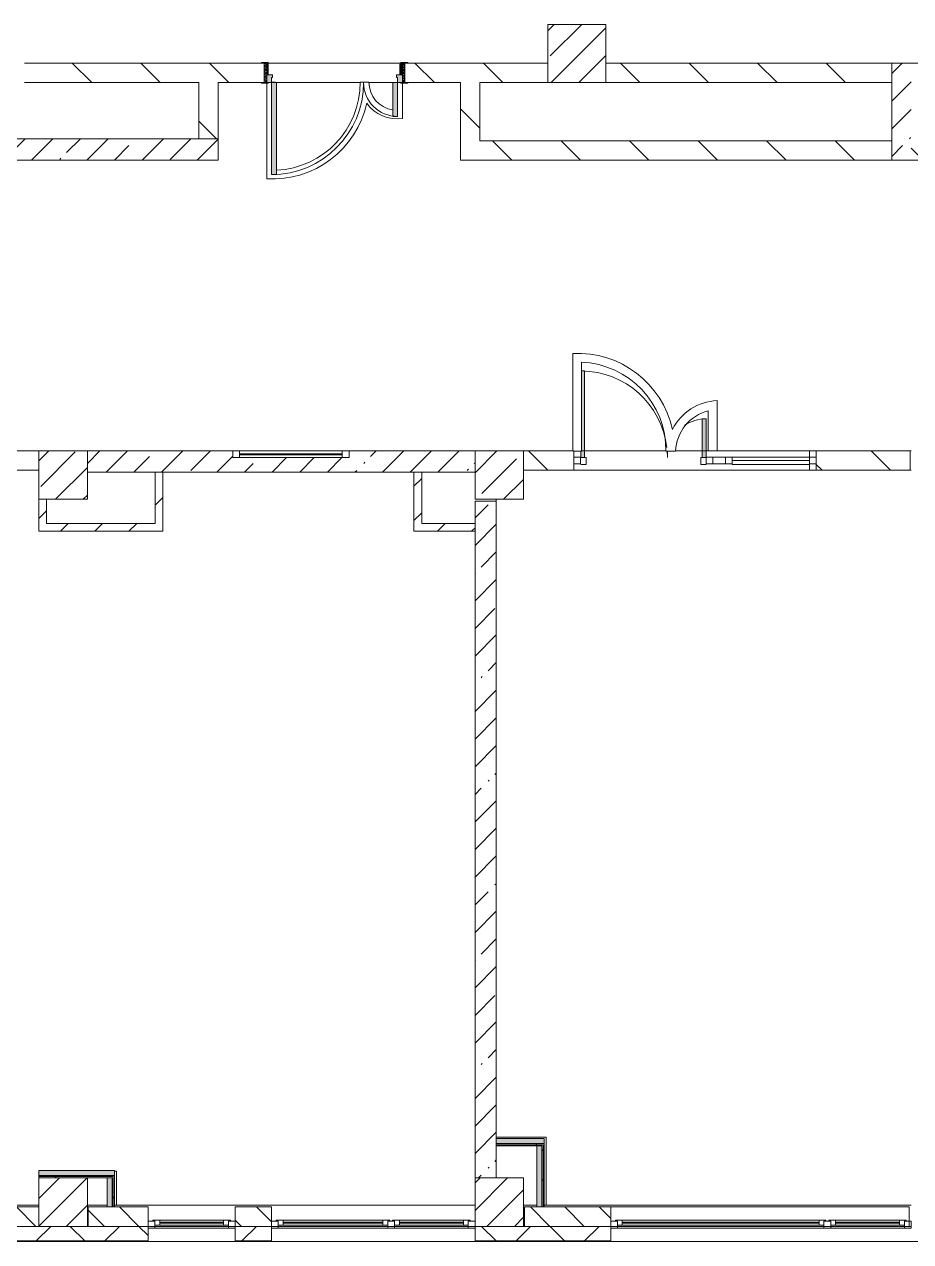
# Model space of a CAD drawing. Header units: millimetres. Extents: x 81633 to 280618, y -8553 to 29000.
# Drawn here: x 188262 to 197407, y -258 to 12300 of the extents above; entities that cross this region are included whole.
import ezdxf

# ---------------------------------------------------------------- set-up
doc = ezdxf.new("R2010")
doc.units = ezdxf.units.MM
for name, color, linetype, lineweight, true_color in [('A-DETL-GENF-6', 7, 'Continuous', 5, 0xaaaaaa), ('A-DOOR-4', 7, 'Continuous', 5, 0xe2e2e2), ('A-DOOR-5', 7, 'Continuous', 5, 0xaaaaaa), ('A-DOOR-FRAM-2', 7, 'Continuous', 5, 0xe2e2e2), ('A-DOOR-FRAM-4', 7, 'Continuous', 5, 0xaaaaaa), ('A-FLOR-2', 7, 'Continuous', 5, 0xaaaaaa), ('I-WALL-3', 7, 'Continuous', 5, 0xe7e7e7), ('I-WALL-4', 7, 'Continuous', 9, 0xe7e7e7)]:
    doc.layers.add(name, color=color, linetype=linetype, lineweight=lineweight, true_color=true_color)
for name, color, linetype, lineweight in [('A-GLAZ-3', 7, 'Continuous', 5), ('A-GLAZ-CURT-2', 7, 'Continuous', 5), ('A-GLAZ-CWMG-2', 7, 'Continuous', 5), ('A-WALL', 7, 'Continuous', 9), ('A-WALL-2', 7, 'Continuous', 5), ('I-WALL-5', 7, 'Continuous', 5), ('S-COLS-2', 7, 'Continuous', 5)]:
    doc.layers.add(name, color=color, linetype=linetype, lineweight=lineweight)
pattern_1 = [(45, (145501.93, 0), (-176.7767, 176.7767), [])]
pattern_2 = [(135, (145501.93, 0), (-353.5534, -353.5534), [])]
pattern_3 = [(45, (145501.93, 0), (-285.123, 285.123), []), (45, (145787.05, 0), (-285.123, 285.123), [504.031, -100.806, 16.764, -84.042])]
pattern_4 = [(135, (145501.93, 0), (-176.7767, -176.7767), [])]
pattern_5 = [(45, (145501.9, 0), (-530.33, 530.33), []), (135, (145501.9, 0), (-530.33, -530.33), [])]

# ---------------------------------------------------------------- blocks, each defined once
blk = doc.blocks.new('BSC_Колонна _Прямоугольная - 500х500-V88-2_3_3_птичка')
at = {"layer": 'S-COLS-2'}
h = blk.add_hatch(dxfattribs=at)
h.set_pattern_fill('FP_63', color=256, style=0, pattern_type=2)
h.set_pattern_definition([(45, (-43160, -7650), (-285.123, 285.123), []), (45, (-42874.88, -7650), (-285.123, 285.123), [504.031, -100.806, 16.764, -84.042])])
h.paths.add_polyline_path([(-250, -250), (250, -250), (250, 250), (-250, 250)])
for p, q in [((250, 250), (-250, 250)), ((-250, 250), (-250, -250)), ((250, -250), (250, 250)), ((-250, -250), (250, -250))]:
    blk.add_line(p, q, dxfattribs=at)
blk = doc.blocks.new('BSC_Колонна _Прямоугольная - 500х500-V89-2_3_3_птичка')
at = {"layer": 'S-COLS-2'}
h = blk.add_hatch(dxfattribs=at)
h.set_pattern_fill('FP_64', color=256, style=0, pattern_type=2)
h.set_pattern_definition([(45, (-47660, -7650), (-285.123, 285.123), []), (45, (-47374.88, -7650), (-285.123, 285.123), [504.031, -100.806, 16.764, -84.042])])
h.paths.add_polyline_path([(-250, -250), (250, -250), (250, 250), (-250, 250)])
for p, q in [((250, 250), (-250, 250)), ((-250, 250), (-250, -250)), ((250, -250), (250, 250)), ((-250, -250), (250, -250))]:
    blk.add_line(p, q, dxfattribs=at)
blk = doc.blocks.new('BSC_Колонна _Прямоугольная - 500х500-V95-2_3_3_птичка')
at = {"layer": 'S-COLS-2'}
h = blk.add_hatch(dxfattribs=at)
h.set_pattern_fill('FP_70', color=256, style=0, pattern_type=2)
h.set_pattern_definition([(45, (-43160, -150), (-285.123, 285.123), []), (45, (-42874.88, -150), (-285.123, 285.123), [504.031, -100.806, 16.764, -84.042])])
h.paths.add_polyline_path([(-250, -250), (250, -250), (250, 250), (-250, 250), (-250, 170)])
for p, q in [((250, 250), (-250, 250)), ((-250, 250), (-250, -250)), ((250, -250), (250, 250)), ((-250, -250), (250, -250))]:
    blk.add_line(p, q, dxfattribs=at)
blk = doc.blocks.new('BSC_Колонна _Прямоугольная - 500х500-V96-2_3_3_птичка')
at = {"layer": 'S-COLS-2'}
h = blk.add_hatch(dxfattribs=at)
h.set_pattern_fill('FP_71', color=256, style=0, pattern_type=2)
h.set_pattern_definition([(45, (-47660, -150), (-285.123, 285.123), []), (45, (-47374.88, -150), (-285.123, 285.123), [504.031, -100.806, 16.764, -84.042])])
h.paths.add_polyline_path([(-250, -250), (250, -250), (250, 250), (-250, 250), (-250, 170)])
for p, q in [((250, 250), (-250, 250)), ((-250, 250), (-250, -250)), ((250, -250), (250, 250)), ((-250, -250), (250, -250))]:
    blk.add_line(p, q, dxfattribs=at)
blk = doc.blocks.new('120_Окно_СКБ_2Ст - 120_Окно_СКБ_2Ст 3100х2500 _мал_ створка слева-2_-V129-2_3_3_птичка')
at = {"layer": 'A-GLAZ-3'}
for p, q in [((-1550, -127), (-1550, -57)), ((-1550, -57), (-1480, -57)), ((1550, -57), (-1550, -57)), ((-1480, -57), (-1480, -127)), ((-720, -87), (-1480, -87)), ((-1480, -87), (-1480, -127)), ((-1430, -137), (-1430, -87)), ((-1430, -107), (-770, -107)), ((-770, -117), (-1430, -117)), ((-770, -137), (-770, -87)), ((-720, -127), (-720, -57)), ((-720, -57), (-650, -57)), ((-720, -127), (-720, -87)), ((-650, -57), (-650, -127)), ((1480, -87), (-650, -87)), ((-650, -87), (-650, -127)), ((-600, -137), (-600, -87)), ((-600, -107), (1430, -107)), ((1430, -117), (-600, -117)), ((1430, -137), (1430, -87)), ((1480, -127), (1480, -57)), ((1480, -57), (1550, -57)), ((1480, -127), (1480, -87)), ((1550, -57), (1550, -127)), ((-1480, -127), (-1550, -127)), ((-1550, -127), (-1500, -127)), ((-1480, -127), (-1500, -127)), ((-1500, -127), (-1500, -137)), ((-1500, -137), (-700, -137)), ((-700, -137), (-1500, -137)), ((-650, -127), (-720, -127)), ((-700, -127), (-720, -127)), ((-700, -127), (-670, -127)), ((-700, -137), (-700, -127)), ((-650, -127), (-670, -127)), ((-670, -127), (-670, -137)), ((-670, -137), (1500, -137)), ((1500, -137), (-670, -137)), ((1550, -127), (1480, -127)), ((1500, -127), (1480, -127)), ((1500, -127), (1550, -127)), ((1500, -137), (1500, -127))]:
    blk.add_line(p, q, dxfattribs=at)
blk = doc.blocks.new('120_Окно_СКБ_2Ст - 120_Окно_СКБ_2Ст 2100х2500 _мал створка СЛЕВА_-V131-2_3_3_птичка')
at = {"layer": 'A-GLAZ-3'}
for p, q in [((-1050, -127), (-1050, -57)), ((-1050, -57), (-980, -57)), ((1050, -57), (-1050, -57)), ((-980, -57), (-980, -127)), ((-220, -87), (-980, -87)), ((-980, -87), (-980, -127)), ((-930, -137), (-930, -87)), ((-930, -107), (-270, -107)), ((-270, -117), (-930, -117)), ((-270, -137), (-270, -87)), ((-220, -127), (-220, -57)), ((-220, -57), (-150, -57)), ((-220, -127), (-220, -87)), ((-150, -57), (-150, -127)), ((980, -87), (-150, -87)), ((-150, -87), (-150, -127)), ((-100, -137), (-100, -87)), ((-100, -107), (930, -107)), ((930, -117), (-100, -117)), ((930, -137), (930, -87)), ((980, -127), (980, -57)), ((980, -57), (1050, -57)), ((980, -127), (980, -87)), ((1050, -57), (1050, -127)), ((-980, -127), (-1050, -127)), ((-1050, -127), (-1000, -127)), ((-980, -127), (-1000, -127)), ((-1000, -127), (-1000, -137)), ((-1000, -137), (-200, -137)), ((-200, -137), (-1000, -137)), ((-150, -127), (-220, -127)), ((-200, -127), (-220, -127)), ((-200, -127), (-170, -127)), ((-200, -137), (-200, -127)), ((-150, -127), (-170, -127)), ((-170, -127), (-170, -137)), ((-170, -137), (1000, -137)), ((1000, -137), (-170, -137)), ((1050, -127), (980, -127)), ((1000, -127), (980, -127)), ((1000, -127), (1050, -127)), ((1000, -137), (1000, -127))]:
    blk.add_line(p, q, dxfattribs=at)
blk = doc.blocks.new('110_Дверь_СКБ_2Ст - Д-6_л__ ДОО_Дв_1450x2100h_Дверь из раздевальной в коридор-V112-2_3_3_птичка')
at = {"layer": 'A-DOOR-4'}
for points in [[(662.5, 100), (662.5, 1050), (612.5, 1050), (612.5, 100)], [(-587.5, 100), (-587.5, 450), (-637.5, 450), (-637.5, 100)]]:
    blk.add_hatch(color=256, dxfattribs=at).paths.add_polyline_path(points)
h = blk.add_hatch(color=256, dxfattribs=at)
h.paths.add_polyline_path([(712.5, 100), (662.5, 100), (662.5, 50), (652.5, 50), (652.5, 20), (712.5, 20)])
h.paths.add_polyline_path([(-627.5, 20), (-627.5, 50), (-637.5, 50), (-637.5, 100), (-687.5, 100), (-687.5, 20)])
at = {"layer": 'A-DOOR-5'}
h = blk.add_hatch(dxfattribs=at)
h.set_pattern_fill('FP_17', color=256, style=0, pattern_type=2)
h.set_pattern_definition([(135, (1576.41, 164.685), (-14.14214, -14.14214), []), (225, (1576.41, 164.685), (14.14214, -14.14214), [])])
h.paths.add_polyline_path([(737.5, 100), (712.5, 100), (712.5, -100), (737.5, -100), (737.5, -24.8)])
at = {"layer": 'A-DOOR-FRAM-2'}
for points in [[(-672.5, 100), (-672.5, 108), (-742.5, 108), (-742.5, 100)], [(-672.5, 20), (-687.5, 20), (-687.5, -100), (-672.5, -100), (-672.5, -24.8)], [(767.5, 100), (767.5, 108), (697.5, 108), (697.5, 100)], [(712.5, 20), (697.5, 20), (697.5, -100), (712.5, -100), (712.5, -24.8)], [(-672.5, -100), (-742.5, -100), (-742.5, -108), (-672.5, -108)], [(767.5, -108), (767.5, -100), (697.5, -100), (697.5, -108)]]:
    blk.add_hatch(color=256, dxfattribs=at).paths.add_polyline_path(points)
at = {"layer": 'A-DOOR-FRAM-4'}
h = blk.add_hatch(dxfattribs=at)
h.set_pattern_fill('FP_18', color=256, style=0, pattern_type=2)
h.set_pattern_definition([(45, (-546.384, 164.685), (-14.1421, 14.1421), []), (135, (-546.384, 164.685), (-14.1421, -14.1421), [])])
h.paths.add_polyline_path([(-687.5, -24.8), (-687.5, 100), (-712.5, 100), (-712.5, -100), (-687.5, -100)])
at = {"layer": 'A-DOOR-5'}
for p, q in [((662.5, 1050), (612.5, 1050)), ((612.5, 1050), (612.5, 100)), ((662.5, 100), (662.5, 1050)), ((-637.5, 450), (-637.5, 100)), ((-587.5, 450), (-637.5, 450)), ((-587.5, 100), (-587.5, 450)), ((-637.5, 100), (-587.5, 100)), ((612.5, 100), (662.5, 100))]:
    blk.add_line(p, q, dxfattribs=at)
for centre, radius, start, end in [((662.5, 100), 950, 90, 180), ((-637.5, 100), 350, 360, 90)]:
    blk.add_arc(centre, radius, start, end, dxfattribs=at)
at = {"layer": 'A-DOOR-FRAM-4'}
for p, q in [((-672.5, 108), (-742.5, 108)), ((-742.5, 108), (-742.5, 100)), ((-742.5, 100), (-672.5, 100)), ((-687.5, 100), (-712.5, 100)), ((-712.5, 100), (-712.5, -100)), ((-637.5, 100), (-687.5, 100)), ((-687.5, 100), (-687.5, 20)), ((-687.5, -100), (-687.5, 100)), ((-687.5, 20), (-627.5, 20)), ((-672.5, 20), (-687.5, 20)), ((-687.5, 20), (-687.5, -100)), ((-672.5, 100), (-672.5, 108)), ((-672.5, -100), (-672.5, 20)), ((-637.5, 50), (-637.5, 100)), ((-627.5, 50), (-637.5, 50)), ((-627.5, 20), (-627.5, 50)), ((662.5, 50), (652.5, 50)), ((652.5, 50), (652.5, 20)), ((652.5, 20), (712.5, 20)), ((662.5, 100), (662.5, 50)), ((712.5, 100), (662.5, 100)), ((767.5, 108), (697.5, 108)), ((697.5, 108), (697.5, 100)), ((697.5, 100), (767.5, 100)), ((712.5, 20), (697.5, 20)), ((697.5, 20), (697.5, -100)), ((712.5, 20), (712.5, 100)), ((737.5, 100), (712.5, 100)), ((712.5, 100), (712.5, -100)), ((712.5, -100), (712.5, 20)), ((737.5, -100), (737.5, 100)), ((767.5, 100), (767.5, 108)), ((-672.5, -100), (-742.5, -100)), ((-742.5, -100), (-742.5, -108)), ((-742.5, -108), (-672.5, -108)), ((-712.5, -100), (-687.5, -100)), ((-687.5, -100), (-672.5, -100)), ((-672.5, -108), (-672.5, -100)), ((697.5, -100), (712.5, -100)), ((767.5, -100), (697.5, -100)), ((697.5, -100), (697.5, -108)), ((697.5, -108), (767.5, -108)), ((712.5, -100), (737.5, -100)), ((767.5, -108), (767.5, -100))]:
    blk.add_line(p, q, dxfattribs=at)
blk = doc.blocks.new('120_Окно_СКБ_1Ст - 120_Окно_СКБ_1Ст 900х2500_h_-20664874-2_3_3_птичка')
at = {"layer": 'A-GLAZ-3'}
for p, q in [((-450, -127), (-450, -57)), ((-450, -57), (-380, -57)), ((450, -57), (-450, -57)), ((-380, -57), (-380, -127)), ((380, -87), (-380, -87)), ((-380, -87), (-380, -127)), ((-330, -137), (-330, -87)), ((-330, -107), (330, -107)), ((330, -117), (-330, -117)), ((330, -137), (330, -87)), ((380, -127), (380, -57)), ((380, -57), (450, -57)), ((380, -127), (380, -87)), ((450, -57), (450, -127)), ((-380, -127), (-450, -127)), ((-450, -127), (-400, -127)), ((-380, -127), (-400, -127)), ((-400, -127), (-400, -137)), ((-400, -137), (400, -137)), ((400, -137), (-400, -137)), ((450, -127), (380, -127)), ((400, -127), (380, -127)), ((400, -127), (450, -127)), ((400, -137), (400, -127))]:
    blk.add_line(p, q, dxfattribs=at)
blk = doc.blocks.new('120_Окно_СКБ_1Ст - 120_Окно_СКБ_1Ст 400х1200 EI30-24228621-2_3_3_птичка')
at = {"layer": 'A-GLAZ-3'}
for p, q in [((-600, 40), (-600, 110)), ((-600, 110), (-530, 110)), ((600, 110), (-600, 110)), ((-530, 40), (-600, 40)), ((-600, 40), (600, 40)), ((-530, 110), (-530, 40)), ((530, 80), (-530, 80)), ((530, 70), (-530, 70)), ((530, 40), (530, 110)), ((530, 110), (600, 110)), ((600, 40), (530, 40)), ((600, 110), (600, 40))]:
    blk.add_line(p, q, dxfattribs=at)
blk = doc.blocks.new('Прямоугольный импост - 50 x 70 мм-31700031-2_3_3_птичка')
at = {"layer": 'A-GLAZ-CWMG-2'}
for p, q in [((-70, 35), (0, 35)), ((-70, -35), (-70, 35)), ((0, 35), (0, -35)), ((0, -35), (-70, -35))]:
    blk.add_line(p, q, dxfattribs=at)
blk = doc.blocks.new('Дверь_Витражная_остекление_ - ДВН_ДАО_Главный вход_1200 в свету-V237-2_3_3_птичка')
at = {"layer": 'A-DOOR-4'}
for points in [[(-647, 30), (-607, 30), (-607, 925), (-639, 925), (-639, 97), (-647, 97), (-647, 35)], [(607, 30), (647, 35), (647, 430), (607, 430), (607, 35)]]:
    blk.add_hatch(color=256, dxfattribs=at).paths.add_polyline_path(points)
at = {"layer": 'A-DETL-GENF-6'}
for p, q in [((-607, 925), (-639, 925)), ((-607, 30), (-607, 925)), ((647, 430), (607, 430)), ((607, 430), (607, 30)), ((647, 35), (647, 430)), ((-647, 97), (-647, 35)), ((-647, 30), (-607, 30)), ((-592, 30), (-647, 30)), ((-592, -40), (-592, 30)), ((592, -40), (592, 30)), ((592, 30), (647, 30)), ((607, 30), (647, 30)), ((-647, -40), (-592, -40)), ((647, -40), (592, -40))]:
    blk.add_line(p, q, dxfattribs=at)
at = {"layer": 'A-DOOR-5'}
for p, q in [((647, 430), (647, 35)), ((-647, 97), (-647, 35))]:
    blk.add_line(p, q, dxfattribs=at)
for centre, radius, start, end in [((-647, 30), 895, 6.6442, 89.4744), ((647, 30), 400, 90, 124.0488), ((-647, 30), 895, 360, 4.3606), ((647, 30), 400, 170.1518, 180)]:
    blk.add_arc(centre, radius, start, end, dxfattribs=at)
blk = doc.blocks.new('Системная панель - Стемалит - 40мм-32257327-2_3_3_птичка')
at = {"layer": 'A-GLAZ-CURT-2'}
for p, q in [((65, 35), (-65, 35)), ((-65, 35), (-65, -35)), ((65, -35), (65, 35)), ((-65, -35), (65, -35))]:
    blk.add_line(p, q, dxfattribs=at)
blk = doc.blocks.new('Прямоугольный импост - 50 x 70 мм-31687886-2_3_3_птичка')
at = {"layer": 'A-GLAZ-CWMG-2'}
for p, q in [((-35, 35), (35, 35)), ((-35, -35), (-35, 35)), ((35, 35), (35, -35)), ((35, -35), (-35, -35))]:
    blk.add_line(p, q, dxfattribs=at)
blk = doc.blocks.new('Прямоугольный импост - 50 x 70 мм-31701779-2_3_3_птичка')
at = {"layer": 'A-GLAZ-CWMG-2'}
for p, q in [((0, 35), (-70, 35)), ((-70, 35), (-70, -35)), ((0, -35), (0, 35)), ((-70, -35), (0, -35))]:
    blk.add_line(p, q, dxfattribs=at)
blk = doc.blocks.new('Системная панель - Стекло - 40мм-V238-2_3_3_птичка')
at = {"layer": 'A-GLAZ-CURT-2'}
for p, q in [((397.5, 0), (-397.5, 0)), ((-397.5, 0), (-397.5, -40)), ((397.5, -40), (397.5, 0)), ((-397.5, -40), (397.5, -40))]:
    blk.add_line(p, q, dxfattribs=at)
blk = doc.blocks.new('Прямоугольный импост - 50 x 70 мм-31702100-2_3_3_птичка')
at = {"layer": 'A-GLAZ-CWMG-2'}
for p, q in [((-35, 35), (35, 35)), ((-35, -35), (-35, 35)), ((35, 35), (35, -35)), ((35, -35), (-35, -35))]:
    blk.add_line(p, q, dxfattribs=at)
blk = doc.blocks.new('Прямоугольный импост - 50 x 70 мм-31720914-2_3_3_птичка')
at = {"layer": 'A-GLAZ-CWMG-2'}
blk.add_line((6460, 7920), (5665, 7920), dxfattribs=at)

msp = doc.modelspace()

# ---------------------------------------------------------------- hatches: boundary and pattern name
at = {"layer": 'A-WALL-2'}
h = msp.add_hatch(dxfattribs=at)
h.set_pattern_fill('FP_90', color=256, style=0, pattern_type=2)
h.set_pattern_definition(pattern_4)
h.paths.add_polyline_path([(188161.9, -100), (188411.9, -100), (188411.9, 100), (188161.9, 100)])
h.paths.add_polyline_path([(185061.9, -100), (185061.9, 100), (184551.9, 100), (184551.9, -100)])
h = msp.add_hatch(dxfattribs=at)
h.set_pattern_fill('FP_90', color=256, style=0, pattern_type=2)
h.set_pattern_definition(pattern_4)
h.paths.add_polyline_path([(190438.3, -100), (190811.9, -100), (190811.9, 100), (190438.3, 100)])
h.paths.add_polyline_path([(189538.3, -100), (189538.3, 100), (188921.9, 100), (188921.9, -100), (189235.5, -100)])
h = msp.add_hatch(dxfattribs=at)
h.set_pattern_fill('FP_90', color=256, style=0, pattern_type=2)
h.set_pattern_definition(pattern_4)
h.paths.add_polyline_path([(194311.9, -100), (194311.9, 100), (193421.9, 100), (193421.9, -100)])
h = msp.add_hatch(dxfattribs=at)
h.set_pattern_fill('FP_80', color=256, style=0, pattern_type=2)
h.set_pattern_definition([(45, (145501.93, 0), (-353.5534, 353.5534), []), (135, (145501.93, 0), (-353.5534, -353.5534), [])])
h.paths.add_polyline_path([(216161.9, -250), (216161.9, -100), (212561.9, -100), (212561.9, -250), (214219.1, -250)])
h.paths.add_polyline_path([(221201.9, -250), (221201.9, -100), (217061.9, -100), (217061.9, -250), (220985.4, -250)])
h.paths.add_polyline_path([(203561.9, -250), (204311.9, -250), (204311.9, -100), (203561.9, -100)])
h.paths.add_polyline_path([(202411.9, -250), (202661.9, -250), (202661.9, -100), (201911.9, -100), (201911.9, -250), (202247.8, -250)])
h.paths.add_polyline_path([(210661.9, -250), (211661.9, -250), (211661.9, -100), (210661.9, -100)])
h.paths.add_polyline_path([(206932.2, -250), (207561.9, -250), (207561.9, -100), (206411.9, -100), (206411.9, -250)])
h.paths.add_polyline_path([(198604.3, -250), (198811.9, -250), (198811.9, -100), (197411.9, -100), (197411.9, -250), (197563.4, -250)])
h.paths.add_polyline_path([(189538.3, -250), (189538.3, -100), (188161.9, -100), (188161.9, -250), (189235.5, -250)])
h.paths.add_polyline_path([(190811.9, -250), (190811.9, -100), (190438.3, -100), (190438.3, -250)])
h.paths.add_polyline_path([(194311.9, -250), (194311.9, -100), (192911.9, -100), (192911.9, -250), (193399.4, -250)])
h.paths.add_polyline_path([(184041.9, -250), (185061.9, -250), (185061.9, -100), (183491.9, -100), (183491.9, -250), (184030.6, -250)])
h.paths.add_polyline_path([(178825.7, -250), (179371.9, -250), (179371.9, -100), (178511.9, -100), (178511.9, -250)])
h.paths.add_polyline_path([(176223.2, -250), (176411.9, -250), (176411.9, -100), (174711.7, -100), (174711.7, -250), (175702.7, -250)])
h.paths.add_polyline_path([(180271.9, -250), (181391.9, -250), (181391.9, -100), (180271.9, -100)])
h.paths.add_polyline_path([(164311.9, -250), (164311.9, -100), (163661.9, -100), (163661.9, -250), (164251.9, -250)])
h.paths.add_polyline_path([(171661.9, -250), (171911.7, -250), (171911.7, -100), (170311.9, -100), (170311.9, -250), (171538.8, -250)])
h.paths.add_polyline_path([(167111.9, -250), (168211.9, -250), (168211.9, -100), (167111.9, -100)])
h.paths.add_polyline_path([(161649.5, -250), (162761.9, -250), (162761.9, -100), (161611.9, -100), (161611.9, -250)])
h.paths.add_polyline_path([(150198.7, -250), (154061.9, -250), (154061.9, -100), (150131.9, -100), (150131.9, -250)])
h.paths.add_polyline_path([(149231.9, -250), (149231.9, -100), (145241.9, -100), (145241.9, -250), (149157.7, -250)])
h.paths.add_polyline_path([(157161.9, -250), (158511.9, -250), (158511.9, -100), (157161.9, -100)])
at = {"layer": 'I-WALL-3'}
for points in [[(193626, 755), (193626, 805), (193131.9, 805), (193131.9, 755), (193399.4, 755)], [(193601, 100), (193601, 730), (193551, 730), (193551, 100)], [(189166.9, 100), (189166.9, 400), (189116.9, 400), (189116.9, 100)]]:
    msp.add_hatch(color=256, dxfattribs=at).paths.add_polyline_path(points)
at = {"layer": 'I-WALL-4'}
msp.add_hatch(color=256, dxfattribs=at).paths.add_polyline_path([(189191.9, 425), (189191.9, 475), (188411.9, 475), (188411.9, 425)])
at = {"layer": 'I-WALL-5'}
h = msp.add_hatch(dxfattribs=at)
h.set_pattern_fill('FP_91', color=256, style=0, pattern_type=2)
h.set_pattern_definition(pattern_2)
h.paths.add_polyline_path([(196522.4, 11700), (197211.9, 11700), (197211.9, 11900), (194261.9, 11900), (194261.9, 11700), (195481.4, 11700)])
h.paths.add_polyline_path([(188261.9, 11700), (190737.6, 11700), (190737.6, 11900), (188261.9, 11900)])
h.paths.add_polyline_path([(193661.9, 11700), (193661.9, 11900), (192187.6, 11900), (192187.6, 11700), (193399.4, 11700)])
h = msp.add_hatch(dxfattribs=at)
h.set_pattern_fill('FP_88', color=256, style=0, pattern_type=2)
h.set_pattern_definition(pattern_3)
h.paths.add_polyline_path([(197211.9, 10900), (197411.9, 10900), (197411.9, 11900), (197211.9, 11900), (197211.9, 11100)])
h = msp.add_hatch(dxfattribs=at)
h.set_pattern_fill('FP_91', color=256, style=0, pattern_type=2)
h.set_pattern_definition(pattern_2)
h.paths.add_polyline_path([(190262.6, 11120), (190262.6, 11700), (190062.6, 11700), (190062.6, 11120)])
h = msp.add_hatch(dxfattribs=at)
h.set_pattern_fill('FP_91', color=256, style=0, pattern_type=2)
h.set_pattern_definition(pattern_2)
h.paths.add_polyline_path([(192962.6, 11100), (192962.6, 11700), (192762.6, 11700), (192762.6, 11100)])
h = msp.add_hatch(dxfattribs=at)
h.set_pattern_fill('FP_88', color=256, style=0, pattern_type=2)
h.set_pattern_definition(pattern_3)
h.paths.add_polyline_path([(187881.9, 10900), (190262.6, 10900), (190262.6, 11120), (187881.9, 11120)])
h = msp.add_hatch(dxfattribs=at)
h.set_pattern_fill('FP_91', color=256, style=0, pattern_type=2)
h.set_pattern_definition(pattern_2)
h.paths.add_polyline_path([(203809.2, 10900), (203941.9, 10900), (203941.9, 11100), (203731.9, 11100), (203731.9, 10900)])
h.paths.add_polyline_path([(202811.9, 10900), (203031.9, 10900), (203031.9, 11100), (202811.9, 11100), (202811.9, 10969.2)])
h.paths.add_polyline_path([(202111.9, 10900), (202111.9, 11100), (201901.9, 11100), (201901.9, 10900)])
h.paths.add_polyline_path([(206661.9, 10900), (206661.9, 11100), (204841.9, 11100), (204841.9, 10900), (205891.2, 10900)])
h.paths.add_polyline_path([(201001.9, 10900), (201001.9, 11100), (197411.9, 11100), (197411.9, 10900), (200686.3, 10900)])
h.paths.add_polyline_path([(193399.4, 10900), (197211.9, 10900), (197211.9, 11100), (192762.6, 11100), (192762.6, 10900)])
h = msp.add_hatch(dxfattribs=at)
h.set_pattern_fill('FP_91', color=256, style=0, pattern_type=2)
h.set_pattern_definition(pattern_2)
h.paths.add_polyline_path([(188411.9, 7700), (188411.9, 7900), (187562.9, 7900), (187562.9, 7700)])
h.paths.add_polyline_path([(184030.6, 7700), (184041.9, 7700), (184041.9, 7900), (183991.9, 7900), (183991.9, 7700)])
h.paths.add_polyline_path([(184541.9, 7700), (185062.9, 7700), (185062.9, 7900), (184541.9, 7900), (184541.9, 7826.9)])
h = msp.add_hatch(dxfattribs=at)
h.set_pattern_fill('FP_88', color=256, style=0, pattern_type=2)
h.set_pattern_definition(pattern_3)
h.paths.add_polyline_path([(192911.9, 7680), (192911.9, 7900), (191611.9, 7900), (191611.9, 7830), (190411.9, 7830), (190411.9, 7900), (188911.9, 7900), (188911.9, 7680), (192361.9, 7680)])
h = msp.add_hatch(dxfattribs=at)
h.set_pattern_fill('FP_91', color=256, style=0, pattern_type=2)
h.set_pattern_definition(pattern_2)
h.paths.add_polyline_path([(197401.9, 7700), (197401.9, 7900), (196431.9, 7900), (196431.9, 7700)])
h.paths.add_polyline_path([(193931.9, 7700), (193931.9, 7900), (193411.9, 7900), (193411.9, 7700)])
h = msp.add_hatch(dxfattribs=at)
h.set_pattern_fill('FP_92', color=256, style=0, pattern_type=2)
h.set_pattern_definition(pattern_1)
h.paths.add_polyline_path([(189691.9, 7070), (189691.9, 7680), (189611.9, 7680), (189611.9, 7070)])
h = msp.add_hatch(dxfattribs=at)
h.set_pattern_fill('FP_92', color=256, style=0, pattern_type=2)
h.set_pattern_definition(pattern_1)
h.paths.add_polyline_path([(192361.9, 7070), (192361.9, 7680), (192281.9, 7680), (192281.9, 7070)])
h = msp.add_hatch(dxfattribs=at)
h.set_pattern_fill('FP_92', color=256, style=0, pattern_type=2)
h.set_pattern_definition(pattern_1)
h.paths.add_polyline_path([(188491.9, 7150), (188491.9, 7400), (188411.9, 7400), (188411.9, 7150)])
h = msp.add_hatch(dxfattribs=at)
h.set_pattern_fill('FP_88', color=256, style=0, pattern_type=2)
h.set_pattern_definition(pattern_3)
h.paths.add_polyline_path([(193005.5, 400), (193131.9, 400), (193131.9, 7380), (192911.9, 7380), (192911.9, 400)])
h = msp.add_hatch(dxfattribs=at)
h.set_pattern_fill('FP_92', color=256, style=0, pattern_type=2)
h.set_pattern_definition(pattern_1)
h.paths.add_polyline_path([(189611.9, 7070), (189611.9, 7150), (188411.9, 7150), (188411.9, 7070), (189235.5, 7070)])
h = msp.add_hatch(dxfattribs=at)
h.set_pattern_fill('FP_92', color=256, style=0, pattern_type=2)
h.set_pattern_definition(pattern_1)
h.paths.add_polyline_path([(192911.9, 7070), (192911.9, 7150), (192361.9, 7150), (192361.9, 7070)])
h = msp.add_hatch(dxfattribs=at)
h.set_pattern_fill('FP_174', color=256, style=0, pattern_type=2)
h.set_pattern_definition(pattern_5)
h.paths.add_polyline_path([(193613.5, 742.5), (193626, 742.5), (193626, 755), (193131.9, 755), (193131.9, 742.5), (193399.4, 742.5)])
h = msp.add_hatch(dxfattribs=at)
h.set_pattern_fill('FP_174', color=256, style=0, pattern_type=2)
h.set_pattern_definition(pattern_5)
h.paths.add_polyline_path([(193601, 730), (193613.5, 730), (193613.5, 742.5), (193131.9, 742.5), (193131.9, 730), (193551, 730)])
h = msp.add_hatch(dxfattribs=at)
h.set_pattern_fill('FP_174', color=256, style=0, pattern_type=2)
h.set_pattern_definition(pattern_5)
h.paths.add_polyline_path([(193613.5, 100), (193613.5, 730), (193601, 730), (193601, 100)])
h = msp.add_hatch(dxfattribs=at)
h.set_pattern_fill('FP_174', color=256, style=0, pattern_type=2)
h.set_pattern_definition(pattern_5)
h.paths.add_polyline_path([(193626, 100), (193626, 742.5), (193613.5, 742.5), (193613.5, 100)])
h = msp.add_hatch(dxfattribs=at)
h.set_pattern_fill('FP_174', color=256, style=0, pattern_type=2)
h.set_pattern_definition(pattern_5)
h.paths.add_polyline_path([(189179.4, 412.5), (189191.9, 412.5), (189191.9, 425), (188411.9, 425), (188411.9, 412.5)])
h = msp.add_hatch(dxfattribs=at)
h.set_pattern_fill('FP_174', color=256, style=0, pattern_type=2)
h.set_pattern_definition(pattern_5)
h.paths.add_polyline_path([(189166.9, 400), (189179.4, 400), (189179.4, 412.5), (188411.9, 412.5), (188411.9, 400), (189116.9, 400)])
h = msp.add_hatch(dxfattribs=at)
h.set_pattern_fill('FP_174', color=256, style=0, pattern_type=2)
h.set_pattern_definition(pattern_5)
h.paths.add_polyline_path([(189179.4, 100), (189179.4, 400), (189166.9, 400), (189166.9, 100)])
h = msp.add_hatch(dxfattribs=at)
h.set_pattern_fill('FP_174', color=256, style=0, pattern_type=2)
h.set_pattern_definition(pattern_5)
h.paths.add_polyline_path([(189179.4, 100), (189191.9, 100), (189191.9, 412.5), (189179.4, 412.5), (189179.4, 319.7)])
at = {"layer": 'S-COLS-2'}
h = msp.add_hatch(dxfattribs=at)
h.set_pattern_fill('FP_88', color=256, style=0, pattern_type=2)
h.set_pattern_definition(pattern_3)
h.paths.add_polyline_path([(193661.9, 11700), (194261.9, 11700), (194261.9, 12300), (193661.9, 12300), (193661.9, 11900)])

# ---------------------------------------------------------------- linework, layer by layer
at = {"layer": 'A-FLOR-2'}
for p, q in [((192137.6, 11780), (192137.6, 11889.6)), ((192137.6, 11889.6), (192147.6, 11889.6)), ((190762.6, 11692), (190762.6, 10706.8)), ((190852.6, 11703), (190812.6, 11703)), ((191817.7, 11703), (191727.6, 11703)), ((192162.6, 11329.8), (192162.6, 11692)), ((193920, 8904.6), (193920, 7900)), ((194010, 7897), (194010, 8815.2)), ((195408.9, 7900), (195408.9, 8418.4)), ((195318.9, 8314.2), (195318.9, 7900)), ((193931.9, 7897), (194010, 7897)), ((194010, 7900), (194882.3, 7900)), ((194882.5, 7897), (194980.5, 7897)), ((194980.8, 7900), (196431.9, 7900)), ((196361.9, 7900), (195408.9, 7900)), ((196361.9, 7835), (196361.9, 7900)), ((197401.9, 7900), (197411.9, 7900)), ((196361.9, 7700), (196361.9, 7760)), ((197411.9, 7700), (197401.9, 7700)), ((193131.9, 7400), (193131.9, 7380)), ((193131.9, 820), (193646, 820)), ((193646, 820), (193646, 120)), ((189191.9, 470), (189211.9, 470)), ((189211.9, 470), (189211.9, 120))]:
    msp.add_line(p, q, dxfattribs=at)
for centre, radius, start, end in [((190822.6, 11700), 905, 272.53584, 0.18993), ((192102.6, 11700), 285, 179.39688, 261.89794), ((190822.6, 11700), 995, 266.54288, 347.60213), ((192102.6, 11700), 375, 214.72707, 279.2069), ((193972.5, 7906), 1000, 12.44956, 93.01125), ((193972.5, 7906), 910, 359.43333, 87.64026), ((195433.9, 7875), 544, 92.63401, 153.04618), ((195433.9, 7875), 454, 104.67311, 177.22246)]:
    msp.add_arc(centre, radius, start, end, dxfattribs=at)
at = {"layer": 'A-WALL'}
for p, q in [((190062.6, 11120), (190262.6, 11120)), ((197211.9, 11100), (197211.9, 10900)), ((189691.9, 7680), (189611.9, 7680)), ((192361.9, 7680), (192281.9, 7680)), ((192911.9, 7070), (192911.9, 7150)), ((193131.9, 805), (193131.9, 730)), ((193131.9, 755), (193626, 755)), ((193131.9, 742.5), (193613.5, 742.5)), ((193601, 730), (193551, 730)), ((193601, 100), (193601, 730)), ((193613.5, 100), (193613.5, 742.5)), ((189191.9, 425), (188411.9, 425)), ((189179.4, 412.5), (188411.9, 412.5)), ((189166.9, 400), (189116.9, 400)), ((189166.9, 100), (189166.9, 400)), ((189179.4, 100), (189179.4, 412.5)), ((188161.9, -100), (188411.9, -100)), ((188921.9, -100), (189538.3, -100)), ((190438.3, -100), (190811.9, -100)), ((193421.9, -100), (194311.9, -100)), ((188161.9, -250), (189538.3, -250)), ((190438.3, -250), (190811.9, -250)), ((192911.9, -250), (194311.9, -250)), ((188161.9, -253), (189538.3, -253)), ((190438.3, -253), (190811.9, -253)), ((192911.9, -253), (194311.9, -253))]:
    msp.add_line(p, q, dxfattribs=at)
at = {"layer": 'A-WALL-2'}
for p, q in [((184551.9, 100), (188411.9, 100)), ((189538.3, 100), (188921.9, 100)), ((188921.9, 100), (188921.9, -100)), ((189538.3, -258), (189538.3, 100)), ((190811.9, 100), (190438.3, 100)), ((190438.3, 100), (190438.3, -258)), ((190811.9, -258), (190811.9, 100)), ((193421.9, 100), (193421.9, -100)), ((193421.9, 100), (197391.9, 100)), ((194311.9, -258), (194311.9, 100)), ((197391.9, -100), (197391.9, 100)), ((188911.9, -100), (188921.9, -100)), ((192911.9, -100), (192911.9, -258)), ((193411.9, -100), (193421.9, -100)), ((203561.9, -258), (180271.9, -258))]:
    msp.add_line(p, q, dxfattribs=at)
at = {"layer": 'I-WALL-5'}
for p, q in [((190707.6, 11900), (188261.9, 11900)), ((190777.6, 11900), (192147.6, 11900)), ((193661.9, 11900), (192217.6, 11900)), ((193661.9, 11700), (193661.9, 11900)), ((199661.9, 11900), (194261.9, 11900)), ((194261.9, 11900), (194261.9, 11700)), ((197211.9, 11900), (197211.9, 11100)), ((188261.9, 11700), (190062.6, 11700)), ((190062.6, 11700), (190062.6, 11120)), ((190262.6, 11700), (190707.6, 11700)), ((190262.6, 10900), (190262.6, 11700)), ((191727.5, 11700), (190862.6, 11700)), ((192062.6, 11700), (191817.9, 11700)), ((192217.6, 11700), (192762.6, 11700)), ((192762.6, 11700), (192762.6, 10900)), ((192962.6, 11700), (193661.9, 11700)), ((192962.6, 11100), (192962.6, 11700)), ((194261.9, 11700), (197211.9, 11700)), ((190062.6, 11120), (187881.9, 11120)), ((197211.9, 11100), (192962.6, 11100)), ((187881.9, 10900), (190262.6, 10900)), ((192762.6, 10900), (201201.9, 10900)), ((187562.9, 7900), (188411.9, 7900)), ((190411.9, 7900), (188911.9, 7900)), ((192911.9, 7900), (191611.9, 7900)), ((193931.9, 7900), (193411.9, 7900)), ((193931.9, 7700), (193931.9, 7900)), ((194010, 7900), (194882.3, 7900)), ((194980.8, 7900), (195318.9, 7900)), ((196361.9, 7900), (197401.9, 7900)), ((196431.9, 7900), (196431.9, 7700)), ((197401.9, 7700), (197401.9, 7900)), ((188411.9, 7700), (184541.9, 7700)), ((188911.9, 7680), (189611.9, 7680)), ((189611.9, 7680), (189611.9, 7150)), ((189691.9, 7070), (189691.9, 7680)), ((189691.9, 7680), (192281.9, 7680)), ((192281.9, 7680), (192281.9, 7070)), ((192361.9, 7150), (192361.9, 7680)), ((192361.9, 7680), (192911.9, 7680)), ((197401.9, 7700), (193411.9, 7700)), ((188411.9, 7400), (188411.9, 7070)), ((188491.9, 7150), (188491.9, 7400)), ((193131.9, 7380), (192911.9, 7380)), ((192911.9, 7380), (192911.9, 7150)), ((193131.9, 805), (193131.9, 7380)), ((188411.9, 7070), (189691.9, 7070)), ((189611.9, 7150), (188491.9, 7150)), ((192281.9, 7070), (192911.9, 7070)), ((192911.9, 7150), (192361.9, 7150)), ((192911.9, 7070), (192911.9, 400)), ((193626, 805), (193131.9, 805)), ((193626, 100), (193626, 805)), ((193131.9, 400), (193131.9, 730)), ((193131.9, 730), (193551, 730)), ((193551, 730), (193551, 100)), ((189191.9, 475), (188411.9, 475)), ((188411.9, 475), (188411.9, 400)), ((188911.9, 400), (189116.9, 400)), ((189116.9, 400), (189116.9, 100)), ((189191.9, 100), (189191.9, 475)), ((184791.5, 120), (188411.9, 120)), ((188911.9, 120), (189116.9, 120)), ((189191.1, 120), (192911.9, 120)), ((193411.9, 120), (193551, 120)), ((193626, 120), (197411.9, 120)), ((190438.3, -100), (189538.3, -100)), ((192911.9, -100), (190811.9, -100)), ((197411.9, -100), (194311.9, -100))]:
    msp.add_line(p, q, dxfattribs=at)
at = {"layer": 'S-COLS-2'}
for p, q in [((194261.9, 12300), (193661.9, 12300)), ((193661.9, 12300), (193661.9, 11900)), ((194261.9, 11900), (194261.9, 12300)), ((193661.9, 11900), (193661.9, 11700)), ((194261.9, 11700), (194261.9, 11900)), ((193661.9, 11700), (194261.9, 11700))]:
    msp.add_line(p, q, dxfattribs=at)

# ---------------------------------------------------------------- block references
at = {"layer": 'A-DOOR-5', "rotation": 180}
msp.add_blockref('110_Дверь_СКБ_2Ст - Д-6_л__ ДОО_Дв_1450x2100h_Дверь из раздевальной в коридор-V112-2_3_3_птичка', (191475.1, 11800), dxfattribs=at)
at = {"layer": 'A-DOOR-5'}
msp.add_blockref('Дверь_Витражная_остекление_ - ДВН_ДАО_Главный вход_1200 в свету-V237-2_3_3_птичка', (194649.4, 7800), dxfattribs=at)
at = {"layer": 'A-GLAZ-3'}
msp.add_blockref('120_Окно_СКБ_1Ст - 120_Окно_СКБ_1Ст 400х1200 EI30-24228621-2_3_3_птичка', (191011.9, 7790), dxfattribs=at)
at = {"layer": 'A-GLAZ-3', "rotation": 180}
for name, p in [('120_Окно_СКБ_1Ст - 120_Окно_СКБ_1Ст 900х2500_h_-20664874-2_3_3_птичка', (189988.3, -175)), ('120_Окно_СКБ_2Ст - 120_Окно_СКБ_2Ст 2100х2500 _мал створка СЛЕВА_-V131-2_3_3_птичка', (191861.9, -175)), ('120_Окно_СКБ_2Ст - 120_Окно_СКБ_2Ст 3100х2500 _мал_ створка слева-2_-V129-2_3_3_птичка', (195861.9, -175))]:
    msp.add_blockref(name, p, dxfattribs=at)
at = {"layer": 'A-GLAZ-CURT-2'}
for name, p in [('Системная панель - Стемалит - 40мм-32257327-2_3_3_птичка', (195431.9, 7800)), ('Системная панель - Стекло - 40мм-V238-2_3_3_птичка', (195964.4, 7800))]:
    msp.add_blockref(name, p, dxfattribs=at)
at = {"layer": 'A-GLAZ-CWMG-2', "rotation": 180}
msp.add_blockref('Прямоугольный импост - 50 x 70 мм-31701779-2_3_3_птичка', (193931.9, 7800), dxfattribs=at)
at = {"layer": 'A-GLAZ-CWMG-2', "extrusion": (0, 0, -1), "rotation": 180}
for name, p in [('Прямоугольный импост - 50 x 70 мм-31687886-2_3_3_птичка', (-195331.9, 7800)), ('Прямоугольный импост - 50 x 70 мм-31702100-2_3_3_птичка', (-195531.9, 7800)), ('Прямоугольный импост - 50 x 70 мм-31700031-2_3_3_птичка', (-196431.9, 7800))]:
    msp.add_blockref(name, p, dxfattribs=at)
at = {"layer": 'A-GLAZ-CWMG-2'}
msp.add_blockref('Прямоугольный импост - 50 x 70 мм-31720914-2_3_3_птичка', (189901.9, -85), dxfattribs=at)
at = {"layer": 'S-COLS-2'}
for name, p in [('BSC_Колонна _Прямоугольная - 500х500-V88-2_3_3_птичка', (188661.9, 7650)), ('BSC_Колонна _Прямоугольная - 500х500-V89-2_3_3_птичка', (193161.9, 7650)), ('BSC_Колонна _Прямоугольная - 500х500-V95-2_3_3_птичка', (188661.9, 150)), ('BSC_Колонна _Прямоугольная - 500х500-V96-2_3_3_птичка', (193161.9, 150))]:
    msp.add_blockref(name, p, dxfattribs=at)

doc.saveas('drawing.dxf')
